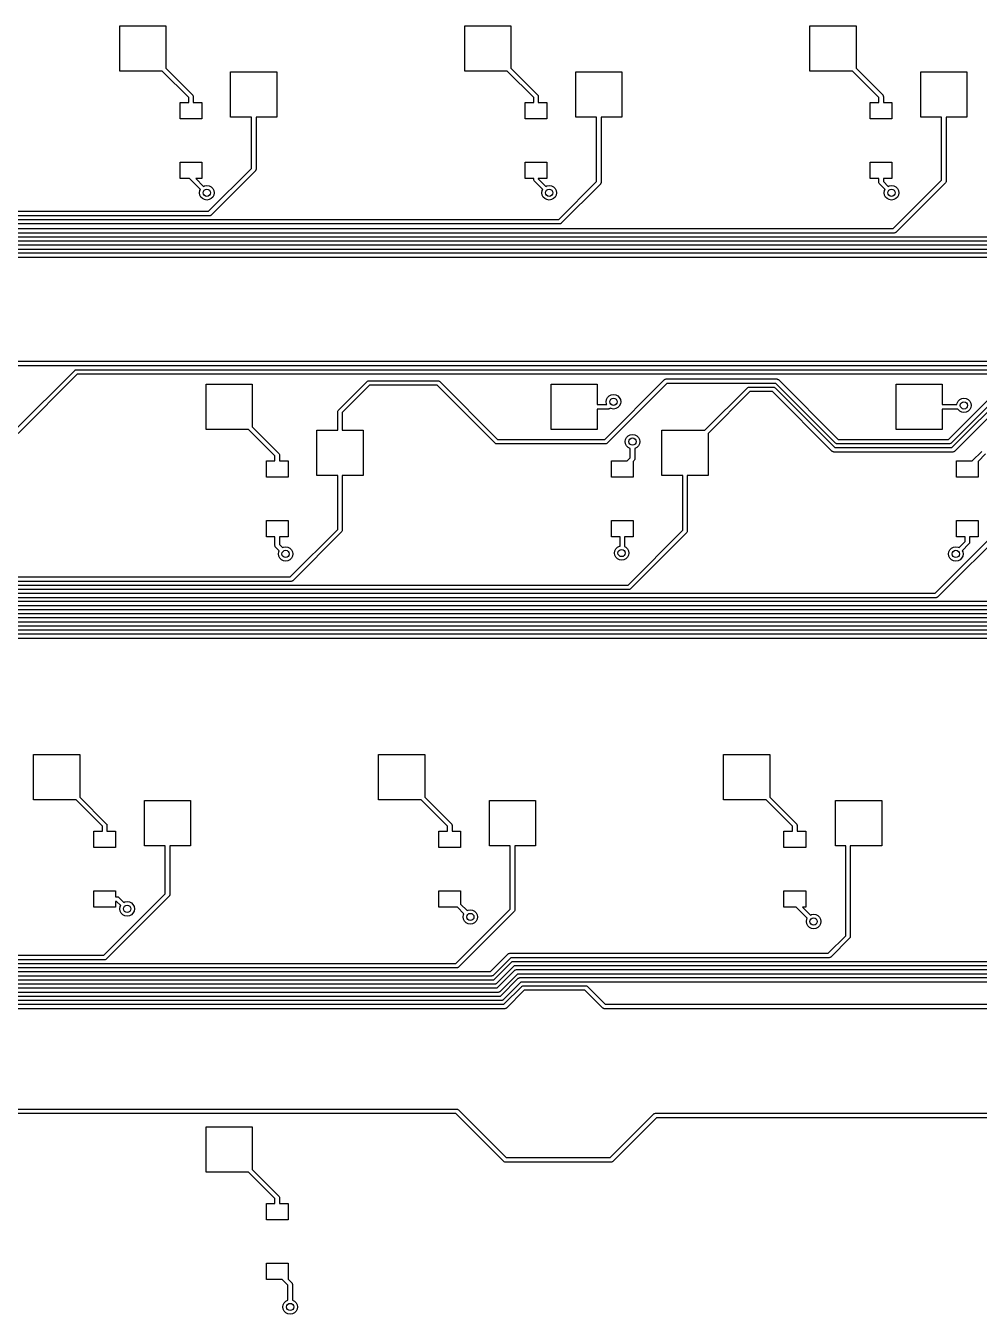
# Model space of a CAD drawing. Extents: x -27 to 355, y -108 to 35.
# Drawn here: x 47 to 99.6, y -105.2 to -34.1 of the extents above; entities that cross this region are included whole.
import ezdxf

# ---------------------------------------------------------------- set-up
doc = ezdxf.new("R2010")
doc.units = 0
doc.layers.add('BLACK', color=7, linetype='CONTINUOUS')

msp = doc.modelspace()

# ---------------------------------------------------------------- linework, layer by layer
at = {"layer": 'BLACK', "linetype": 'CONTINUOUS'}
for p, q in [((52.192, -36.5833), (52.192, -34.0833)), ((52.192, -34.0833), (54.742, -34.0833)), ((54.742, -34.0833), (54.742, -36.4315)), ((71.242, -36.5833), (71.242, -34.0833)), ((71.242, -34.0833), (73.792, -34.0833)), ((73.792, -34.0833), (73.792, -36.4315)), ((90.292, -36.5833), (90.292, -34.0833)), ((90.292, -34.0833), (92.842, -34.0833)), ((92.842, -34.0833), (92.842, -36.4315)), ((54.5402, -36.5833), (52.192, -36.5833)), ((56, -38.0431), (54.5402, -36.5833)), ((54.742, -36.4315), (56.2134, -37.9029)), ((58.315, -39.1233), (58.315, -36.6233)), ((58.315, -36.6233), (60.865, -36.6233)), ((60.865, -36.6233), (60.865, -39.1233)), ((73.5902, -36.5833), (71.242, -36.5833)), ((75.05, -38.0431), (73.5902, -36.5833)), ((73.792, -36.4315), (75.2634, -37.9029)), ((77.365, -39.1233), (77.365, -36.6233)), ((77.365, -36.6233), (79.915, -36.6233)), ((79.915, -36.6233), (79.915, -39.1233)), ((92.6402, -36.5833), (90.292, -36.5833)), ((94.1, -38.0431), (92.6402, -36.5833)), ((92.842, -36.4315), (94.3134, -37.9029)), ((96.415, -39.1233), (96.415, -36.6233)), ((96.415, -36.6233), (98.965, -36.6233)), ((98.965, -36.6233), (98.965, -39.1233)), ((55.525, -39.2133), (55.525, -38.3133)), ((55.525, -38.3133), (56, -38.3133)), ((56, -38.3133), (56, -38.0431)), ((56.2134, -37.9029), (56.2267, -37.9207)), ((56.2267, -37.9207), (56.2302, -37.9238)), ((56.2302, -37.9238), (56.231, -37.9265)), ((56.231, -37.9265), (56.2349, -37.9317)), ((56.2349, -37.9317), (56.2413, -37.9618)), ((56.2413, -37.9618), (56.25, -37.9913)), ((56.25, -37.9913), (56.25, -38.3133)), ((56.25, -38.3133), (56.725, -38.3133)), ((56.725, -38.3133), (56.725, -39.2133)), ((74.575, -39.2133), (74.575, -38.3133)), ((74.575, -38.3133), (75.05, -38.3133)), ((75.05, -38.3133), (75.05, -38.0431)), ((75.2634, -37.9029), (75.2767, -37.9207)), ((75.2767, -37.9207), (75.2802, -37.9238)), ((75.2802, -37.9238), (75.281, -37.9265)), ((75.281, -37.9265), (75.2849, -37.9317)), ((75.2849, -37.9317), (75.2913, -37.9618)), ((75.2913, -37.9618), (75.3, -37.9913)), ((75.3, -37.9913), (75.3, -38.3133)), ((75.3, -38.3133), (75.775, -38.3133)), ((75.775, -38.3133), (75.775, -39.2133)), ((93.625, -39.2133), (93.625, -38.3133)), ((93.625, -38.3133), (94.1, -38.3133)), ((94.1, -38.3133), (94.1, -38.0431)), ((94.3134, -37.9029), (94.3267, -37.9207)), ((94.3267, -37.9207), (94.3302, -37.9238)), ((94.3302, -37.9238), (94.331, -37.9265)), ((94.331, -37.9265), (94.3349, -37.9317)), ((94.3349, -37.9317), (94.3413, -37.9618)), ((94.3413, -37.9618), (94.35, -37.9913)), ((94.35, -37.9913), (94.35, -38.3133)), ((94.35, -38.3133), (94.825, -38.3133)), ((94.825, -38.3133), (94.825, -39.2133)), ((56.725, -39.2133), (55.525, -39.2133)), ((59.465, -39.1233), (58.315, -39.1233)), ((59.465, -41.959), (59.465, -39.1233)), ((60.865, -39.1233), (59.715, -39.1233)), ((59.715, -39.1233), (59.715, -42.0108)), ((75.775, -39.2133), (74.575, -39.2133)), ((78.515, -39.1233), (77.365, -39.1233)), ((78.515, -42.6871), (78.515, -39.1233)), ((79.915, -39.1233), (78.765, -39.1233)), ((78.765, -39.1233), (78.765, -42.7389)), ((94.825, -39.2133), (93.625, -39.2133)), ((97.565, -39.1233), (96.415, -39.1233)), ((97.565, -42.609), (97.565, -39.1233)), ((98.965, -39.1233), (97.815, -39.1233)), ((97.815, -39.1233), (97.815, -42.6608)), ((55.525, -42.5133), (55.525, -41.6133)), ((55.525, -41.6133), (56.725, -41.6133)), ((56.725, -41.6133), (56.725, -42.5133)), ((74.575, -42.5133), (74.575, -41.6133)), ((74.575, -41.6133), (75.775, -41.6133)), ((75.775, -41.6133), (75.775, -42.5133)), ((93.625, -42.5133), (93.625, -41.6133)), ((93.625, -41.6133), (94.825, -41.6133)), ((94.825, -41.6133), (94.825, -42.5133)), ((56.0359, -42.5133), (55.525, -42.5133)), ((56.0366, -42.5142), (56.0359, -42.5133)), ((56.6466, -43.1242), (56.0366, -42.5142)), ((56.725, -42.5133), (56.3893, -42.5133)), ((56.3893, -42.5133), (56.8234, -42.9474)), ((57.0992, -44.3248), (59.465, -41.959)), ((59.6784, -42.0992), (57.2393, -44.5382)), ((59.6931, -42.0722), (59.6784, -42.0992)), ((59.7099, -42.0463), (59.6931, -42.0722)), ((59.7108, -42.0399), (59.7099, -42.0463)), ((59.7121, -42.0374), (59.7108, -42.0399)), ((59.715, -42.0108), (59.7118, -42.0328)), ((59.7118, -42.0328), (59.7121, -42.0374)), ((75.05, -42.5133), (74.575, -42.5133)), ((75.05, -42.5758), (75.05, -42.5133)), ((75.0587, -42.6053), (75.05, -42.5758)), ((75.0651, -42.6354), (75.0587, -42.6053)), ((75.069, -42.6406), (75.0651, -42.6354)), ((75.0698, -42.6433), (75.069, -42.6406)), ((75.0733, -42.6464), (75.0698, -42.6433)), ((75.0866, -42.6642), (75.0733, -42.6464)), ((75.5466, -43.1242), (75.0866, -42.6642)), ((75.775, -42.5133), (75.3, -42.5133)), ((75.3, -42.5133), (75.3, -42.524)), ((75.3, -42.524), (75.7234, -42.9474)), ((94.1, -42.5133), (93.625, -42.5133)), ((94.1, -42.7258), (94.1, -42.5133)), ((94.825, -42.5133), (94.35, -42.5133)), ((94.35, -42.5133), (94.35, -42.674)), ((94.8982, -45.2758), (97.565, -42.609)), ((97.815, -42.6608), (97.8118, -42.6828)), ((56.6, -43.3008), (56.6196, -43.1772)), ((56.6196, -43.4244), (56.6, -43.3008)), ((56.6196, -43.1772), (56.6466, -43.1242)), ((56.8234, -42.9474), (56.8764, -42.9204)), ((56.8764, -42.9204), (57, -42.9008)), ((57, -42.9008), (57.1236, -42.9204)), ((57.1236, -42.9204), (57.2351, -42.9772)), ((57.2351, -42.9772), (57.3236, -43.0657)), ((57.3236, -43.0657), (57.3804, -43.1772)), ((57.3804, -43.1772), (57.4, -43.3008)), ((57.4, -43.3008), (57.3804, -43.4244)), ((75.5, -43.3008), (75.5196, -43.1772)), ((75.5196, -43.4244), (75.5, -43.3008)), ((75.5196, -43.1772), (75.5466, -43.1242)), ((75.7234, -42.9474), (75.7764, -42.9204)), ((75.7764, -42.9204), (75.9, -42.9008)), ((75.9, -42.9008), (76.0236, -42.9204)), ((76.0236, -42.9204), (76.1351, -42.9772)), ((76.1351, -42.9772), (76.2236, -43.0657)), ((76.2236, -43.0657), (76.2804, -43.1772)), ((76.2804, -43.1772), (76.3, -43.3008)), ((76.3, -43.3008), (76.2804, -43.4244)), ((76.4277, -44.7744), (78.515, -42.6871)), ((78.7284, -42.8273), (76.5679, -44.9877)), ((78.7432, -42.8002), (78.7284, -42.8273)), ((78.7599, -42.7744), (78.7432, -42.8002)), ((78.7608, -42.768), (78.7599, -42.7744)), ((78.7621, -42.7655), (78.7608, -42.768)), ((78.765, -42.7389), (78.7618, -42.7609)), ((78.7618, -42.7609), (78.7621, -42.7655)), ((94.1087, -42.7553), (94.1, -42.7258)), ((94.1151, -42.7854), (94.1087, -42.7553)), ((94.119, -42.7906), (94.1151, -42.7854)), ((94.1198, -42.7933), (94.119, -42.7906)), ((94.1233, -42.7964), (94.1198, -42.7933)), ((94.1366, -42.8142), (94.1233, -42.7964)), ((94.4466, -43.1242), (94.1366, -42.8142)), ((94.35, -42.674), (94.6234, -42.9474)), ((94.4, -43.3008), (94.4196, -43.1772)), ((94.4196, -43.4244), (94.4, -43.3008)), ((94.4196, -43.1772), (94.4466, -43.1242)), ((94.6234, -42.9474), (94.6764, -42.9204)), ((94.6764, -42.9204), (94.8, -42.9008)), ((94.8, -42.9008), (94.9236, -42.9204)), ((94.9236, -42.9204), (95.0351, -42.9772)), ((95.0351, -42.9772), (95.1236, -43.0657)), ((97.7784, -42.7492), (95.0384, -45.4892)), ((95.1236, -43.0657), (95.1804, -43.1772)), ((95.1804, -43.1772), (95.2, -43.3008)), ((95.2, -43.3008), (95.1804, -43.4244)), ((97.7932, -42.7222), (97.7784, -42.7492)), ((97.8099, -42.6963), (97.7932, -42.7222)), ((97.8108, -42.6899), (97.8099, -42.6963)), ((97.8121, -42.6874), (97.8108, -42.6899)), ((97.8118, -42.6828), (97.8121, -42.6874)), ((56.6764, -43.5359), (56.6196, -43.4244)), ((56.7649, -43.6244), (56.6764, -43.5359)), ((56.8764, -43.6812), (56.7649, -43.6244)), ((57, -43.7008), (56.8764, -43.6812)), ((57.1236, -43.6812), (57, -43.7008)), ((57.2351, -43.6244), (57.1236, -43.6812)), ((57.3236, -43.5359), (57.2351, -43.6244)), ((57.3804, -43.4244), (57.3236, -43.5359)), ((75.5764, -43.5359), (75.5196, -43.4244)), ((75.6649, -43.6244), (75.5764, -43.5359)), ((75.7764, -43.6812), (75.6649, -43.6244)), ((75.9, -43.7008), (75.7764, -43.6812)), ((76.0236, -43.6812), (75.9, -43.7008)), ((76.1351, -43.6244), (76.0236, -43.6812)), ((76.2236, -43.5359), (76.1351, -43.6244)), ((76.2804, -43.4244), (76.2236, -43.5359)), ((94.4764, -43.5359), (94.4196, -43.4244)), ((94.5649, -43.6244), (94.4764, -43.5359)), ((94.6764, -43.6812), (94.5649, -43.6244)), ((94.8, -43.7008), (94.6764, -43.6812)), ((94.9236, -43.6812), (94.8, -43.7008)), ((95.0351, -43.6244), (94.9236, -43.6812)), ((95.1236, -43.5359), (95.0351, -43.6244)), ((95.1804, -43.4244), (95.1236, -43.5359)), ((-5.55682, -44.7744), (76.4277, -44.7744)), ((57.151, -44.5748), (-5.4224, -44.5748)), ((-5.37062, -44.3248), (57.0992, -44.3248)), ((57.1805, -44.5662), (57.151, -44.5748)), ((57.2106, -44.5597), (57.1805, -44.5662)), ((57.2158, -44.5558), (57.2106, -44.5597)), ((57.2185, -44.555), (57.2158, -44.5558)), ((57.2215, -44.5515), (57.2185, -44.555)), ((57.2393, -44.5382), (57.2215, -44.5515)), ((-5.8, -45.2758), (94.8982, -45.2758)), ((76.4795, -45.0244), (-5.60859, -45.0244)), ((76.5091, -45.0157), (76.4795, -45.0244)), ((76.5392, -45.0092), (76.5091, -45.0157)), ((76.5443, -45.0053), (76.5392, -45.0092)), ((76.547, -45.0045), (76.5443, -45.0053)), ((76.5501, -45.0011), (76.547, -45.0045)), ((76.5679, -44.9877), (76.5501, -45.0011)), ((95.0096, -45.5107), (94.9795, -45.5171)), ((95.0148, -45.5068), (95.0096, -45.5107)), ((95.0175, -45.506), (95.0148, -45.5068)), ((95.0206, -45.5025), (95.0175, -45.506)), ((95.0384, -45.4892), (95.0206, -45.5025)), ((94.95, -45.5258), (-5.74822, -45.5258)), ((-5.6138, -45.7253), (112.999, -45.7253)), ((113.05, -45.9753), (-5.56202, -45.9753)), ((-5.4276, -46.1748), (131.999, -46.1748)), ((94.9795, -45.5171), (94.95, -45.5258)), ((132.051, -46.4248), (-5.37583, -46.4248)), ((-5.24141, -46.6244), (150.4, -46.6244)), ((150.451, -46.8744), (-5.18963, -46.8744)), ((31.1917, -52.5941), (174.469, -52.5941)), ((174.417, -52.8441), (31.2434, -52.8441)), ((46.4007, -56.4083), (49.7065, -53.1025)), ((49.8467, -53.3159), (46.5775, -56.5851)), ((49.7065, -53.1025), (49.7243, -53.0892)), ((49.7243, -53.0892), (49.7273, -53.0857)), ((49.7273, -53.0857), (49.73, -53.0849)), ((49.73, -53.0849), (49.7352, -53.0811)), ((49.7352, -53.0811), (49.7653, -53.0746)), ((49.7653, -53.0746), (49.7949, -53.0659)), ((49.7949, -53.0659), (108.041, -53.0659)), ((108.008, -53.3159), (49.8467, -53.3159)), ((56.9545, -56.3683), (56.9545, -53.8683)), ((56.9545, -53.8683), (59.5045, -53.8683)), ((59.5045, -53.8683), (59.5045, -56.2165)), ((64.2641, -55.2949), (65.8451, -53.7139)), ((65.9853, -53.9273), (64.4775, -55.4351)), ((65.8451, -53.7139), (65.8629, -53.7006)), ((65.8629, -53.7006), (65.866, -53.6971)), ((65.866, -53.6971), (65.8687, -53.6963)), ((65.8687, -53.6963), (65.8738, -53.6925)), ((65.8738, -53.6925), (65.9039, -53.686)), ((65.9039, -53.686), (65.9335, -53.6773)), ((65.9335, -53.6773), (69.7665, -53.6773)), ((69.7147, -53.9273), (65.9853, -53.9273)), ((72.9116, -57.1242), (69.7147, -53.9273)), ((69.7665, -53.6773), (69.7885, -53.6805)), ((69.7885, -53.6805), (69.7931, -53.6802)), ((69.7931, -53.6802), (69.7956, -53.6815)), ((69.7956, -53.6815), (69.802, -53.6825)), ((69.802, -53.6825), (69.8279, -53.6992)), ((69.8279, -53.6992), (69.8549, -53.7139)), ((69.8549, -53.7139), (73.0518, -56.9108)), ((76.0045, -56.3683), (76.0045, -53.8683)), ((76.0045, -53.8683), (78.5545, -53.8683)), ((78.5545, -53.8683), (78.5545, -54.9933)), ((78.9662, -56.9108), (82.2624, -53.6146)), ((82.4026, -53.828), (79.1064, -57.1242)), ((82.2624, -53.6146), (82.2803, -53.6013)), ((82.2803, -53.6013), (82.2833, -53.5978)), ((82.2833, -53.5978), (82.286, -53.597)), ((82.286, -53.597), (82.2912, -53.5931)), ((82.2912, -53.5931), (82.3213, -53.5867)), ((82.3213, -53.5867), (82.3508, -53.578)), ((82.3508, -53.578), (88.4672, -53.578)), ((88.4154, -53.828), (82.4026, -53.828)), ((86.8627, -54.0508), (86.8657, -54.0473)), ((86.8657, -54.0473), (86.8685, -54.0465)), ((86.8685, -54.0465), (86.8736, -54.0427)), ((86.8736, -54.0427), (86.9037, -54.0362)), ((86.9037, -54.0362), (86.9333, -54.0275)), ((86.9333, -54.0275), (88.281, -54.0275)), ((88.281, -54.0275), (88.303, -54.0307)), ((88.303, -54.0307), (88.3076, -54.0304)), ((88.3076, -54.0304), (88.3101, -54.0317)), ((88.3101, -54.0317), (88.3165, -54.0327)), ((88.3165, -54.0327), (88.3424, -54.0494)), ((91.7116, -57.1242), (88.4154, -53.828)), ((88.4672, -53.578), (88.4892, -53.5812)), ((88.4892, -53.5812), (88.4938, -53.5809)), ((88.4938, -53.5809), (88.4963, -53.5822)), ((88.4963, -53.5822), (88.5027, -53.5831)), ((88.5027, -53.5831), (88.5286, -53.5998)), ((88.5286, -53.5998), (88.5556, -53.6146)), ((88.5556, -53.6146), (91.8518, -56.9108)), ((95.0545, -56.3683), (95.0545, -53.8683)), ((95.0545, -53.8683), (97.6045, -53.8683)), ((97.6045, -53.8683), (97.6045, -54.9933)), ((97.9482, -56.9108), (101.307, -53.5521)), ((101.447, -53.7654), (98.0884, -57.1242)), ((98.1344, -57.3603), (101.493, -54.0016)), ((79.05, -54.8358), (79.0696, -54.7122)), ((79.0696, -54.7122), (79.1264, -54.6007)), ((79.1264, -54.6007), (79.2149, -54.5122)), ((79.2149, -54.5122), (79.3264, -54.4554)), ((79.3264, -54.4554), (79.45, -54.4358)), ((79.45, -54.4358), (79.5736, -54.4554)), ((79.5736, -54.4554), (79.6851, -54.5122)), ((79.6851, -54.5122), (79.7736, -54.6007)), ((79.7736, -54.6007), (79.8304, -54.7122)), ((79.8304, -54.7122), (79.85, -54.8358)), ((84.5007, -56.4083), (86.8449, -54.0641)), ((86.9851, -54.2775), (84.6775, -56.5851)), ((86.8449, -54.0641), (86.8627, -54.0508)), ((88.2292, -54.2775), (86.9851, -54.2775)), ((91.5254, -57.5737), (88.2292, -54.2775)), ((88.3424, -54.0494), (88.3694, -54.0641)), ((88.3694, -54.0641), (91.6656, -57.3603)), ((101.633, -54.215), (98.2746, -57.5737)), ((98.4764, -54.8007), (98.5649, -54.7122)), ((98.5649, -54.7122), (98.6764, -54.6554)), ((98.6764, -54.6554), (98.8, -54.6358)), ((98.8, -54.6358), (98.9236, -54.6554)), ((98.9236, -54.6554), (99.0351, -54.7122)), ((99.0351, -54.7122), (99.1236, -54.8007)), ((64.2275, -55.3833), (64.2307, -55.3613)), ((64.2275, -56.4083), (64.2275, -55.3833)), ((64.2304, -55.3567), (64.2317, -55.3542)), ((64.2307, -55.3613), (64.2304, -55.3567)), ((64.2317, -55.3542), (64.2326, -55.3478)), ((64.2326, -55.3478), (64.2493, -55.3219)), ((64.2493, -55.3219), (64.2641, -55.2949)), ((64.4775, -55.4351), (64.4775, -56.4083)), ((78.5545, -54.9933), (79.0868, -54.9933)), ((79.1675, -55.2433), (78.5545, -55.2433)), ((78.5545, -55.2433), (78.5545, -56.3683)), ((79.0696, -54.9594), (79.05, -54.8358)), ((79.0868, -54.9933), (79.0696, -54.9594)), ((79.197, -55.2346), (79.1675, -55.2433)), ((79.2271, -55.2282), (79.197, -55.2346)), ((79.2323, -55.2243), (79.2271, -55.2282)), ((79.235, -55.2235), (79.2323, -55.2243)), ((79.2381, -55.22), (79.235, -55.2235)), ((79.2559, -55.2067), (79.2381, -55.22)), ((79.2734, -55.1892), (79.2559, -55.2067)), ((79.3264, -55.2162), (79.2734, -55.1892)), ((79.45, -55.2358), (79.3264, -55.2162)), ((79.5736, -55.2162), (79.45, -55.2358)), ((79.6851, -55.1594), (79.5736, -55.2162)), ((79.7736, -55.0709), (79.6851, -55.1594)), ((79.8304, -54.9594), (79.7736, -55.0709)), ((79.85, -54.8358), (79.8304, -54.9594)), ((97.6045, -54.9933), (98.4067, -54.9933)), ((98.4623, -55.2433), (97.6045, -55.2433)), ((97.6045, -55.2433), (97.6045, -56.3683)), ((98.4067, -54.9933), (98.4196, -54.9122)), ((98.4196, -54.9122), (98.4764, -54.8007)), ((98.4764, -55.2709), (98.4623, -55.2433)), ((98.5649, -55.3594), (98.4764, -55.2709)), ((98.6764, -55.4162), (98.5649, -55.3594)), ((98.8, -55.4358), (98.6764, -55.4162)), ((98.9236, -55.4162), (98.8, -55.4358)), ((99.0351, -55.3594), (98.9236, -55.4162)), ((99.1236, -55.2709), (99.0351, -55.3594)), ((99.1236, -54.8007), (99.1804, -54.9122)), ((99.1804, -55.1594), (99.1236, -55.2709)), ((99.1804, -54.9122), (99.2, -55.0358)), ((99.2, -55.0358), (99.1804, -55.1594)), ((59.3027, -56.3683), (56.9545, -56.3683)), ((60.7625, -57.8281), (59.3027, -56.3683)), ((59.5045, -56.2165), (60.9759, -57.6879)), ((63.0775, -58.9083), (63.0775, -56.4083)), ((63.0775, -56.4083), (64.2275, -56.4083)), ((64.4775, -56.4083), (65.6275, -56.4083)), ((65.6275, -56.4083), (65.6275, -58.9083)), ((78.5545, -56.3683), (76.0045, -56.3683)), ((80.1196, -56.9122), (80.1764, -56.8007)), ((80.1764, -56.8007), (80.2649, -56.7122)), ((80.2649, -56.7122), (80.3764, -56.6554)), ((80.3764, -56.6554), (80.5, -56.6358)), ((80.5, -56.6358), (80.6236, -56.6554)), ((80.6236, -56.6554), (80.7351, -56.7122)), ((80.7351, -56.7122), (80.8236, -56.8007)), ((80.8236, -56.8007), (80.8804, -56.9122)), ((82.1275, -58.9083), (82.1275, -56.4083)), ((82.1275, -56.4083), (84.5007, -56.4083)), ((84.6775, -56.5851), (84.6775, -58.9083)), ((97.6045, -56.3683), (95.0545, -56.3683)), ((72.9386, -57.139), (72.9116, -57.1242)), ((72.9645, -57.1557), (72.9386, -57.139)), ((72.9709, -57.1566), (72.9645, -57.1557)), ((72.9734, -57.1579), (72.9709, -57.1566)), ((72.978, -57.1576), (72.9734, -57.1579)), ((73, -57.1608), (72.978, -57.1576)), ((79.018, -57.1608), (73, -57.1608)), ((73.0518, -56.9108), (78.9662, -56.9108)), ((79.0476, -57.1521), (79.018, -57.1608)), ((79.0777, -57.1457), (79.0476, -57.1521)), ((79.0828, -57.1418), (79.0777, -57.1457)), ((79.0855, -57.141), (79.0828, -57.1418)), ((79.0886, -57.1375), (79.0855, -57.141)), ((79.1064, -57.1242), (79.0886, -57.1375)), ((80.1, -57.0358), (80.1196, -56.9122)), ((80.1196, -57.1594), (80.1, -57.0358)), ((80.1764, -57.2709), (80.1196, -57.1594)), ((80.2649, -57.3594), (80.1764, -57.2709)), ((80.375, -57.4155), (80.2649, -57.3594)), ((80.375, -57.934), (80.375, -57.4155)), ((80.7351, -57.3594), (80.625, -57.4155)), ((80.625, -57.4155), (80.625, -57.9858)), ((80.8236, -57.2709), (80.7351, -57.3594)), ((80.8804, -57.1594), (80.8236, -57.2709)), ((80.8804, -56.9122), (80.9, -57.0358)), ((80.9, -57.0358), (80.8804, -57.1594)), ((91.5524, -57.5885), (91.5254, -57.5737)), ((91.5783, -57.6052), (91.5524, -57.5885)), ((91.6656, -57.3603), (98.1344, -57.3603)), ((91.7386, -57.139), (91.7116, -57.1242)), ((91.7645, -57.1557), (91.7386, -57.139)), ((91.7709, -57.1566), (91.7645, -57.1557)), ((91.7734, -57.1579), (91.7709, -57.1566)), ((91.778, -57.1576), (91.7734, -57.1579)), ((91.8, -57.1608), (91.778, -57.1576)), ((98, -57.1608), (91.8, -57.1608)), ((91.8518, -56.9108), (97.9482, -56.9108)), ((98.0295, -57.1521), (98, -57.1608)), ((98.0596, -57.1457), (98.0295, -57.1521)), ((98.0648, -57.1418), (98.0596, -57.1457)), ((98.0675, -57.141), (98.0648, -57.1418)), ((98.0706, -57.1375), (98.0675, -57.141)), ((98.0884, -57.1242), (98.0706, -57.1375)), ((98.2157, -57.6017), (98.1862, -57.6103)), ((98.2458, -57.5952), (98.2157, -57.6017)), ((98.251, -57.5913), (98.2458, -57.5952)), ((98.2537, -57.5905), (98.251, -57.5913)), ((98.2567, -57.587), (98.2537, -57.5905)), ((98.2746, -57.5737), (98.2567, -57.587)), ((99.2607, -58.0983), (99.7823, -57.5768)), ((60.2875, -58.9983), (60.2875, -58.0983)), ((60.2875, -58.0983), (60.7625, -58.0983)), ((60.7625, -58.0983), (60.7625, -57.8281)), ((60.9759, -57.6879), (60.9892, -57.7057)), ((60.9892, -57.7057), (60.9927, -57.7088)), ((60.9927, -57.7088), (60.9935, -57.7115)), ((60.9935, -57.7115), (60.9974, -57.7167)), ((60.9974, -57.7167), (61.0038, -57.7468)), ((61.0038, -57.7468), (61.0125, -57.7763)), ((61.0125, -57.7763), (61.0125, -58.0983)), ((61.0125, -58.0983), (61.4875, -58.0983)), ((61.4875, -58.0983), (61.4875, -58.9983)), ((79.3375, -58.9983), (79.3375, -58.0983)), ((79.3375, -58.0983), (80.2107, -58.0983)), ((80.2107, -58.0983), (80.375, -57.934)), ((80.5884, -58.0742), (80.5375, -58.1251)), ((80.5375, -58.1251), (80.5375, -58.9983)), ((80.6032, -58.0472), (80.5884, -58.0742)), ((80.6199, -58.0213), (80.6032, -58.0472)), ((80.6208, -58.0149), (80.6199, -58.0213)), ((80.6221, -58.0124), (80.6208, -58.0149)), ((80.625, -57.9858), (80.6218, -58.0078)), ((80.6218, -58.0078), (80.6221, -58.0124)), ((91.5847, -57.6061), (91.5783, -57.6052)), ((91.5872, -57.6075), (91.5847, -57.6061)), ((91.5918, -57.6071), (91.5872, -57.6075)), ((91.6138, -57.6103), (91.5918, -57.6071)), ((98.1862, -57.6103), (91.6138, -57.6103)), ((98.3875, -58.9983), (98.3875, -58.0983)), ((98.3875, -58.0983), (99.2607, -58.0983)), ((99.9936, -57.719), (99.5875, -58.1251)), ((99.5875, -58.1251), (99.5875, -58.9983)), ((61.4875, -58.9983), (60.2875, -58.9983)), ((64.2275, -58.9083), (63.0775, -58.9083)), ((64.2275, -61.8815), (64.2275, -58.9083)), ((65.6275, -58.9083), (64.4775, -58.9083)), ((64.4775, -58.9083), (64.4775, -61.9333)), ((80.5375, -58.9983), (79.3375, -58.9983)), ((83.2775, -58.9083), (82.1275, -58.9083)), ((83.2775, -61.9315), (83.2775, -58.9083)), ((84.6775, -58.9083), (83.5275, -58.9083)), ((83.5275, -58.9083), (83.5275, -61.9833)), ((99.5875, -58.9983), (98.3875, -58.9983)), ((97.2078, -65.4012), (102.328, -60.2815)), ((102.541, -60.4217), (97.348, -65.6146)), ((60.2875, -62.2983), (60.2875, -61.3983)), ((60.2875, -61.3983), (61.4875, -61.3983)), ((61.4875, -61.3983), (61.4875, -62.2983)), ((79.3375, -62.2983), (79.3375, -61.3983)), ((79.3375, -61.3983), (80.5375, -61.3983)), ((80.5375, -61.3983), (80.5375, -62.2983)), ((98.3875, -62.2983), (98.3875, -61.3983)), ((98.3875, -61.3983), (99.5875, -61.3983)), ((99.5875, -61.3983), (99.5875, -62.2983)), ((60.7625, -62.2983), (60.2875, -62.2983)), ((60.7625, -62.7733), (60.7625, -62.2983)), ((61.4875, -62.2983), (61.0125, -62.2983)), ((61.0125, -62.2983), (61.0125, -62.7215)), ((61.6069, -64.5021), (64.2275, -61.8815)), ((64.4409, -62.0217), (61.747, -64.7155)), ((64.4557, -61.9947), (64.4409, -62.0217)), ((64.4724, -61.9688), (64.4557, -61.9947)), ((64.4733, -61.9624), (64.4724, -61.9688)), ((64.4746, -61.9599), (64.4733, -61.9624)), ((64.4775, -61.9333), (64.4743, -61.9553)), ((64.4743, -61.9553), (64.4746, -61.9599)), ((79.8125, -62.2983), (79.3375, -62.2983)), ((79.8125, -62.7997), (79.8125, -62.2983)), ((80.5375, -62.2983), (80.0625, -62.2983)), ((80.0625, -62.2983), (80.0625, -62.8252)), ((80.2574, -64.9517), (83.2775, -61.9315)), ((83.4909, -62.0717), (80.3975, -65.165)), ((83.5057, -62.0447), (83.4909, -62.0717)), ((83.5224, -62.0188), (83.5057, -62.0447)), ((83.5233, -62.0124), (83.5224, -62.0188)), ((83.5246, -62.0099), (83.5233, -62.0124)), ((83.5275, -61.9833), (83.5243, -62.0053)), ((83.5243, -62.0053), (83.5246, -62.0099)), ((98.8625, -62.2983), (98.3875, -62.2983)), ((98.5266, -62.8824), (98.8625, -62.5465)), ((98.8625, -62.5465), (98.8625, -62.2983)), ((99.5875, -62.2983), (99.1125, -62.2983)), ((99.1125, -62.2983), (99.1125, -62.5983)), ((60.7712, -62.8028), (60.7625, -62.7733)), ((60.7776, -62.8329), (60.7712, -62.8028)), ((60.7815, -62.8381), (60.7776, -62.8329)), ((60.7823, -62.8408), (60.7815, -62.8381)), ((60.7858, -62.8439), (60.7823, -62.8408)), ((60.7991, -62.8617), (60.7858, -62.8439)), ((60.9966, -63.0592), (60.7991, -62.8617)), ((60.95, -63.2358), (60.9696, -63.1122)), ((60.9696, -63.3594), (60.95, -63.2358)), ((60.9696, -63.1122), (60.9966, -63.0592)), ((61.0125, -62.7215), (61.1734, -62.8824)), ((61.1734, -62.8824), (61.2264, -62.8554)), ((61.2264, -62.8554), (61.35, -62.8358)), ((61.35, -62.8358), (61.4736, -62.8554)), ((61.4736, -62.8554), (61.5851, -62.9122)), ((61.5851, -62.9122), (61.6736, -63.0007)), ((61.6736, -63.0007), (61.7304, -63.1122)), ((61.7304, -63.1122), (61.75, -63.2358)), ((61.75, -63.2358), (61.7304, -63.3594)), ((79.5, -63.1858), (79.5196, -63.0622)), ((79.5196, -63.3094), (79.5, -63.1858)), ((79.5196, -63.0622), (79.5764, -62.9507)), ((79.5764, -62.9507), (79.6649, -62.8622)), ((79.6649, -62.8622), (79.7764, -62.8054)), ((79.7764, -62.8054), (79.8125, -62.7997)), ((80.0625, -62.8252), (80.1351, -62.8622)), ((80.1351, -62.8622), (80.2236, -62.9507)), ((80.2236, -62.9507), (80.2804, -63.0622)), ((80.2804, -63.0622), (80.3, -63.1858)), ((80.3, -63.1858), (80.2804, -63.3094)), ((97.95, -63.2358), (97.9696, -63.1122)), ((97.9696, -63.3594), (97.95, -63.2358)), ((97.9696, -63.1122), (98.0264, -63.0007)), ((98.0264, -63.0007), (98.1149, -62.9122)), ((98.1149, -62.9122), (98.2264, -62.8554)), ((98.2264, -62.8554), (98.35, -62.8358)), ((98.35, -62.8358), (98.4736, -62.8554)), ((98.4736, -62.8554), (98.5266, -62.8824)), ((99.0759, -62.6867), (98.7034, -63.0592)), ((98.7034, -63.0592), (98.7304, -63.1122)), ((98.7304, -63.1122), (98.75, -63.2358)), ((98.75, -63.2358), (98.7304, -63.3594)), ((99.0907, -62.6597), (99.0759, -62.6867)), ((99.1074, -62.6338), (99.0907, -62.6597)), ((99.1083, -62.6274), (99.1074, -62.6338)), ((99.1096, -62.6249), (99.1083, -62.6274)), ((99.1125, -62.5983), (99.1093, -62.6203)), ((99.1093, -62.6203), (99.1096, -62.6249)), ((61.0264, -63.4709), (60.9696, -63.3594)), ((61.1149, -63.5594), (61.0264, -63.4709)), ((61.2264, -63.6162), (61.1149, -63.5594)), ((61.35, -63.6358), (61.2264, -63.6162)), ((61.4736, -63.6162), (61.35, -63.6358)), ((61.5851, -63.5594), (61.4736, -63.6162)), ((61.6736, -63.4709), (61.5851, -63.5594)), ((61.7304, -63.3594), (61.6736, -63.4709)), ((79.5764, -63.4209), (79.5196, -63.3094)), ((79.6649, -63.5094), (79.5764, -63.4209)), ((79.7764, -63.5662), (79.6649, -63.5094)), ((79.9, -63.5858), (79.7764, -63.5662)), ((80.0236, -63.5662), (79.9, -63.5858)), ((80.1351, -63.5094), (80.0236, -63.5662)), ((80.2236, -63.4209), (80.1351, -63.5094)), ((80.2804, -63.3094), (80.2236, -63.4209)), ((98.0264, -63.4709), (97.9696, -63.3594)), ((98.1149, -63.5594), (98.0264, -63.4709)), ((98.2264, -63.6162), (98.1149, -63.5594)), ((98.35, -63.6358), (98.2264, -63.6162)), ((98.4736, -63.6162), (98.35, -63.6358)), ((98.5851, -63.5594), (98.4736, -63.6162)), ((98.6736, -63.4709), (98.5851, -63.5594)), ((98.7304, -63.3594), (98.6736, -63.4709)), ((23.3514, -64.5021), (61.6069, -64.5021)), ((61.747, -64.7155), (61.7292, -64.7288)), ((20.7732, -65.4012), (97.2078, -65.4012)), ((80.3091, -65.2017), (20.9076, -65.2017)), ((20.9594, -64.9517), (80.2574, -64.9517)), ((61.6587, -64.7521), (23.2996, -64.7521)), ((61.6882, -64.7435), (61.6587, -64.7521)), ((61.7183, -64.737), (61.6882, -64.7435)), ((61.7235, -64.7331), (61.7183, -64.737)), ((61.7262, -64.7323), (61.7235, -64.7331)), ((61.7292, -64.7288), (61.7262, -64.7323)), ((80.3387, -65.193), (80.3091, -65.2017)), ((80.3688, -65.1865), (80.3387, -65.193)), ((80.374, -65.1826), (80.3688, -65.1865)), ((80.3767, -65.1818), (80.374, -65.1826)), ((80.3797, -65.1784), (80.3767, -65.1818)), ((80.3975, -65.165), (80.3797, -65.1784)), ((126.31, -66.1007), (20.5352, -66.1007)), ((20.587, -65.8507), (119.208, -65.8507)), ((97.2596, -65.6512), (20.7214, -65.6512)), ((97.2892, -65.6425), (97.2596, -65.6512)), ((97.3193, -65.636), (97.2892, -65.6425)), ((97.3244, -65.6322), (97.3193, -65.636)), ((97.3271, -65.6314), (97.3244, -65.6322)), ((97.3302, -65.6279), (97.3271, -65.6314)), ((97.348, -65.6146), (97.3302, -65.6279)), ((20.2146, -66.7497), (143.659, -66.7497)), ((141.011, -66.5502), (20.349, -66.5502)), ((20.4008, -66.3002), (136.159, -66.3002)), ((239.169, -67.4493), (19.4385, -67.4493)), ((19.4902, -67.1993), (239.117, -67.1993)), ((143.711, -66.9997), (20.1628, -66.9997)), ((239.355, -67.8988), (9.28798, -67.8988)), ((9.33976, -67.6488), (239.303, -67.6488)), ((47.4295, -76.8053), (47.4295, -74.3053)), ((47.4295, -74.3053), (49.9795, -74.3053)), ((49.9795, -74.3053), (49.9795, -76.6535)), ((66.4795, -76.8053), (66.4795, -74.3053)), ((66.4795, -74.3053), (69.0295, -74.3053)), ((69.0295, -74.3053), (69.0295, -76.6535)), ((85.5295, -76.8053), (85.5295, -74.3053)), ((85.5295, -74.3053), (88.0795, -74.3053)), ((88.0795, -74.3053), (88.0795, -76.6535)), ((49.7777, -76.8053), (47.4295, -76.8053)), ((51.2375, -78.2651), (49.7777, -76.8053)), ((49.9795, -76.6535), (51.4509, -78.1249)), ((68.8277, -76.8053), (66.4795, -76.8053)), ((70.2875, -78.2651), (68.8277, -76.8053)), ((69.0295, -76.6535), (70.5009, -78.1249)), ((87.8777, -76.8053), (85.5295, -76.8053)), ((89.3375, -78.2651), (87.8777, -76.8053)), ((88.0795, -76.6535), (89.5509, -78.1249)), ((53.5525, -79.3453), (53.5525, -76.8453)), ((53.5525, -76.8453), (56.1025, -76.8453)), ((56.1025, -76.8453), (56.1025, -79.3453)), ((72.6025, -79.3453), (72.6025, -76.8453)), ((72.6025, -76.8453), (75.1525, -76.8453)), ((75.1525, -76.8453), (75.1525, -79.3453)), ((91.7153, -79.3453), (91.7153, -76.8453)), ((91.7153, -76.8453), (94.2653, -76.8453)), ((94.2653, -76.8453), (94.2653, -79.3453)), ((51.4509, -78.1249), (51.4642, -78.1427)), ((51.4642, -78.1427), (51.4677, -78.1458)), ((51.4677, -78.1458), (51.4685, -78.1485)), ((51.4685, -78.1485), (51.4724, -78.1537)), ((51.4724, -78.1537), (51.4788, -78.1838)), ((51.4788, -78.1838), (51.4875, -78.2133)), ((51.4875, -78.2133), (51.4875, -78.5353)), ((70.5009, -78.1249), (70.5142, -78.1427)), ((70.5142, -78.1427), (70.5177, -78.1458)), ((70.5177, -78.1458), (70.5185, -78.1485)), ((70.5185, -78.1485), (70.5224, -78.1537)), ((70.5224, -78.1537), (70.5288, -78.1838)), ((70.5288, -78.1838), (70.5375, -78.2133)), ((70.5375, -78.2133), (70.5375, -78.5353)), ((89.5509, -78.1249), (89.5642, -78.1427)), ((89.5642, -78.1427), (89.5677, -78.1458)), ((89.5677, -78.1458), (89.5685, -78.1485)), ((89.5685, -78.1485), (89.5724, -78.1537)), ((89.5724, -78.1537), (89.5788, -78.1838)), ((89.5788, -78.1838), (89.5875, -78.2133)), ((89.5875, -78.2133), (89.5875, -78.5353)), ((50.7625, -79.4353), (50.7625, -78.5353)), ((50.7625, -78.5353), (51.2375, -78.5353)), ((51.2375, -78.5353), (51.2375, -78.2651)), ((51.4875, -78.5353), (51.9625, -78.5353)), ((51.9625, -78.5353), (51.9625, -79.4353)), ((69.8125, -79.4353), (69.8125, -78.5353)), ((69.8125, -78.5353), (70.2875, -78.5353)), ((70.2875, -78.5353), (70.2875, -78.2651)), ((70.5375, -78.5353), (71.0125, -78.5353)), ((71.0125, -78.5353), (71.0125, -79.4353)), ((88.8625, -79.4353), (88.8625, -78.5353)), ((88.8625, -78.5353), (89.3375, -78.5353)), ((89.3375, -78.5353), (89.3375, -78.2651)), ((89.5875, -78.5353), (90.0625, -78.5353)), ((90.0625, -78.5353), (90.0625, -79.4353)), ((51.9625, -79.4353), (50.7625, -79.4353)), ((54.7025, -79.3453), (53.5525, -79.3453)), ((54.7025, -81.9935), (54.7025, -79.3453)), ((56.1025, -79.3453), (54.9525, -79.3453)), ((54.9525, -79.3453), (54.9525, -82.0453)), ((71.0125, -79.4353), (69.8125, -79.4353)), ((73.7525, -79.3453), (72.6025, -79.3453)), ((73.7525, -82.8339), (73.7525, -79.3453)), ((75.1525, -79.3453), (74.0025, -79.3453)), ((74.0025, -79.3453), (74.0025, -82.8857)), ((90.0625, -79.4353), (88.8625, -79.4353)), ((92.275, -79.3453), (91.7153, -79.3453)), ((92.275, -84.3109), (92.275, -79.3453)), ((94.2653, -79.3453), (92.525, -79.3453)), ((92.525, -79.3453), (92.525, -84.3627)), ((50.7625, -82.7353), (50.7625, -81.8353)), ((50.7625, -81.8353), (51.9625, -81.8353)), ((51.3074, -85.3887), (54.7025, -81.9935)), ((54.9159, -82.1337), (51.4475, -85.602)), ((51.9625, -81.8353), (51.9625, -82.1603)), ((51.9625, -82.1603), (52.0625, -82.1603)), ((52.0107, -82.4103), (51.9625, -82.4103)), ((51.9625, -82.4103), (51.9625, -82.7353)), ((52.2466, -82.6462), (52.0107, -82.4103)), ((52.0625, -82.1603), (52.0845, -82.1635)), ((52.0845, -82.1635), (52.0891, -82.1632)), ((52.0891, -82.1632), (52.0916, -82.1645)), ((52.0916, -82.1645), (52.098, -82.1654)), ((52.098, -82.1654), (52.1239, -82.1821)), ((52.1239, -82.1821), (52.1509, -82.1969)), ((52.1509, -82.1969), (52.4234, -82.4694)), ((52.4234, -82.4694), (52.4764, -82.4424)), ((52.4764, -82.4424), (52.6, -82.4228)), ((52.6, -82.4228), (52.7236, -82.4424)), ((52.7236, -82.4424), (52.8351, -82.4992)), ((54.9307, -82.1067), (54.9159, -82.1337)), ((54.9474, -82.0808), (54.9307, -82.1067)), ((54.9483, -82.0744), (54.9474, -82.0808)), ((54.9496, -82.0719), (54.9483, -82.0744)), ((54.9525, -82.0453), (54.9493, -82.0673)), ((54.9493, -82.0673), (54.9496, -82.0719)), ((69.8125, -82.7353), (69.8125, -81.8353)), ((69.8125, -81.8353), (71.0125, -81.8353)), ((71.0125, -81.8353), (71.0125, -82.5585)), ((88.8625, -82.7353), (88.8625, -81.8353)), ((88.8625, -81.8353), (90.0625, -81.8353)), ((90.0625, -81.8353), (90.0625, -82.7353)), ((51.9625, -82.7353), (50.7625, -82.7353)), ((52.2, -82.8228), (52.2196, -82.6992)), ((52.2196, -82.9464), (52.2, -82.8228)), ((52.2196, -82.6992), (52.2466, -82.6462)), ((52.2764, -83.0579), (52.2196, -82.9464)), ((52.3649, -83.1464), (52.2764, -83.0579)), ((52.4764, -83.2032), (52.3649, -83.1464)), ((52.6, -83.2228), (52.4764, -83.2032)), ((52.7236, -83.2032), (52.6, -83.2228)), ((52.8351, -83.1464), (52.7236, -83.2032)), ((52.8351, -82.4992), (52.9236, -82.5877)), ((52.9236, -83.0579), (52.8351, -83.1464)), ((52.9236, -82.5877), (52.9804, -82.6992)), ((52.9804, -82.9464), (52.9236, -83.0579)), ((52.9804, -82.6992), (53, -82.8228)), ((53, -82.8228), (52.9804, -82.9464)), ((70.8357, -82.7353), (69.8125, -82.7353)), ((70.7482, -85.8382), (73.7525, -82.8339)), ((71.1966, -83.0962), (70.8357, -82.7353)), ((73.9659, -82.9741), (70.8884, -86.0516)), ((71.0125, -82.5585), (71.3734, -82.9194)), ((71.15, -83.2728), (71.1696, -83.1492)), ((71.1696, -83.1492), (71.1966, -83.0962)), ((71.3734, -82.9194), (71.4264, -82.8924)), ((71.4264, -82.8924), (71.55, -82.8728)), ((71.55, -82.8728), (71.6736, -82.8924)), ((71.6736, -82.8924), (71.7851, -82.9492)), ((71.7851, -82.9492), (71.8736, -83.0377)), ((71.8736, -83.0377), (71.9304, -83.1492)), ((71.9304, -83.1492), (71.95, -83.2728)), ((73.9807, -82.947), (73.9659, -82.9741)), ((73.9974, -82.9212), (73.9807, -82.947)), ((73.9983, -82.9148), (73.9974, -82.9212)), ((73.9996, -82.9123), (73.9983, -82.9148)), ((74.0025, -82.8857), (73.9993, -82.9077)), ((73.9993, -82.9077), (73.9996, -82.9123)), ((89.5357, -82.7353), (88.8625, -82.7353)), ((90.1466, -83.3462), (89.5357, -82.7353)), ((90.0625, -82.7353), (89.8893, -82.7353)), ((89.8893, -82.7353), (90.3234, -83.1694)), ((90.3234, -83.1694), (90.3764, -83.1424)), ((90.3764, -83.1424), (90.5, -83.1228)), ((90.5, -83.1228), (90.6236, -83.1424)), ((90.6236, -83.1424), (90.7351, -83.1992)), ((90.7351, -83.1992), (90.8236, -83.2877)), ((71.1696, -83.3964), (71.15, -83.2728)), ((71.2264, -83.5079), (71.1696, -83.3964)), ((71.3149, -83.5964), (71.2264, -83.5079)), ((71.4264, -83.6532), (71.3149, -83.5964)), ((71.55, -83.6728), (71.4264, -83.6532)), ((71.6736, -83.6532), (71.55, -83.6728)), ((71.7851, -83.5964), (71.6736, -83.6532)), ((71.8736, -83.5079), (71.7851, -83.5964)), ((71.9304, -83.3964), (71.8736, -83.5079)), ((71.95, -83.2728), (71.9304, -83.3964)), ((90.1, -83.5228), (90.1196, -83.3992)), ((90.1196, -83.6464), (90.1, -83.5228)), ((90.1196, -83.3992), (90.1466, -83.3462)), ((90.1764, -83.7579), (90.1196, -83.6464)), ((90.2649, -83.8464), (90.1764, -83.7579)), ((90.3764, -83.9032), (90.2649, -83.8464)), ((90.5, -83.9228), (90.3764, -83.9032)), ((90.6236, -83.9032), (90.5, -83.9228)), ((90.7351, -83.8464), (90.6236, -83.9032)), ((90.8236, -83.7579), (90.7351, -83.8464)), ((90.8236, -83.2877), (90.8804, -83.3992)), ((90.8804, -83.6464), (90.8236, -83.7579)), ((90.8804, -83.3992), (90.9, -83.5228)), ((90.9, -83.5228), (90.8804, -83.6464)), ((91.3116, -85.2743), (92.275, -84.3109)), ((92.4884, -84.4511), (91.4518, -85.4877)), ((92.5032, -84.4241), (92.4884, -84.4511)), ((92.5199, -84.3982), (92.5032, -84.4241)), ((92.5208, -84.3918), (92.5199, -84.3982)), ((92.5221, -84.3893), (92.5208, -84.3918)), ((92.525, -84.3627), (92.5218, -84.3847)), ((92.5218, -84.3847), (92.5221, -84.3893)), ((72.6607, -86.2877), (73.6375, -85.3109)), ((73.6375, -85.3109), (73.6553, -85.2976)), ((73.6553, -85.2976), (73.6584, -85.2941)), ((73.6584, -85.2941), (73.6611, -85.2933)), ((73.6611, -85.2933), (73.6662, -85.2895)), ((73.6662, -85.2895), (73.6964, -85.283)), ((73.6964, -85.283), (73.7259, -85.2743)), ((73.7259, -85.2743), (91.3116, -85.2743)), ((28.3104, -85.8382), (70.7482, -85.8382)), ((51.3591, -85.6387), (28.4448, -85.6387)), ((28.4966, -85.3887), (51.3074, -85.3887)), ((51.3887, -85.63), (51.3591, -85.6387)), ((51.4188, -85.6235), (51.3887, -85.63)), ((51.424, -85.6196), (51.4188, -85.6235)), ((51.4267, -85.6188), (51.424, -85.6196)), ((51.4297, -85.6154), (51.4267, -85.6188)), ((51.4475, -85.602), (51.4297, -85.6154)), ((73.7777, -85.5243), (72.8009, -86.5011)), ((72.8469, -86.7372), (73.8237, -85.7605)), ((73.9639, -85.9738), (72.9871, -86.9506)), ((91.3634, -85.5243), (73.7777, -85.5243)), ((73.8237, -85.7605), (73.8415, -85.7471)), ((73.8415, -85.7471), (73.8446, -85.7437)), ((73.8446, -85.7437), (73.8473, -85.7429)), ((73.8473, -85.7429), (73.8524, -85.739)), ((73.8524, -85.739), (73.8825, -85.7325)), ((73.8825, -85.7325), (73.9121, -85.7238)), ((73.9121, -85.7238), (109.962, -85.7238)), ((110.013, -85.9738), (73.9639, -85.9738)), ((91.3929, -85.5157), (91.3634, -85.5243)), ((91.423, -85.5092), (91.3929, -85.5157)), ((91.4282, -85.5053), (91.423, -85.5092)), ((91.4309, -85.5045), (91.4282, -85.5053)), ((91.4339, -85.501), (91.4309, -85.5045)), ((91.4518, -85.4877), (91.4339, -85.501)), ((27.938, -86.7372), (72.8469, -86.7372)), ((72.7125, -86.5377), (28.0724, -86.5377)), ((28.1242, -86.2877), (72.6607, -86.2877)), ((70.8, -86.0882), (28.2586, -86.0882)), ((70.8295, -86.0795), (70.8, -86.0882)), ((70.8596, -86.073), (70.8295, -86.0795)), ((70.8648, -86.0692), (70.8596, -86.073)), ((70.8675, -86.0684), (70.8648, -86.0692)), ((70.8706, -86.0649), (70.8675, -86.0684)), ((70.8884, -86.0516), (70.8706, -86.0649)), ((72.7421, -86.529), (72.7125, -86.5377)), ((72.7722, -86.5226), (72.7421, -86.529)), ((72.7773, -86.5187), (72.7722, -86.5226)), ((72.78, -86.5179), (72.7773, -86.5187)), ((72.7831, -86.5144), (72.78, -86.5179)), ((72.8009, -86.5011), (72.7831, -86.5144)), ((73.0331, -87.1867), (74.0099, -86.21)), ((74.1501, -86.4234), (73.1733, -87.4001)), ((73.2193, -87.6363), (74.1961, -86.6595)), ((74.0099, -86.21), (74.0277, -86.1967)), ((74.0277, -86.1967), (74.0308, -86.1932)), ((74.0308, -86.1932), (74.0335, -86.1924)), ((74.0335, -86.1924), (74.0386, -86.1885)), ((74.0386, -86.1885), (74.0687, -86.182)), ((74.0687, -86.182), (74.0983, -86.1734)), ((74.0983, -86.1734), (128.512, -86.1734)), ((128.563, -86.4234), (74.1501, -86.4234)), ((74.1961, -86.6595), (74.2139, -86.6462)), ((74.2139, -86.6462), (74.217, -86.6427)), ((74.217, -86.6427), (74.2197, -86.6419)), ((74.2197, -86.6419), (74.2248, -86.638)), ((74.2248, -86.638), (74.2549, -86.6315)), ((74.2549, -86.6315), (74.2845, -86.6229)), ((74.2845, -86.6229), (147.312, -86.6229)), ((73.0849, -87.4367), (27.7, -87.4367)), ((27.7518, -87.1867), (73.0331, -87.1867)), ((72.8987, -86.9872), (27.8862, -86.9872)), ((72.9283, -86.9786), (72.8987, -86.9872)), ((72.9584, -86.9721), (72.9283, -86.9786)), ((72.9635, -86.9682), (72.9584, -86.9721)), ((72.9662, -86.9674), (72.9635, -86.9682)), ((72.9693, -86.9639), (72.9662, -86.9674)), ((72.9871, -86.9506), (72.9693, -86.9639)), ((73.1145, -87.4281), (73.0849, -87.4367)), ((73.1446, -87.4216), (73.1145, -87.4281)), ((73.1497, -87.4177), (73.1446, -87.4216)), ((73.1524, -87.4169), (73.1497, -87.4177)), ((73.1555, -87.4134), (73.1524, -87.4169)), ((73.1733, -87.4001), (73.1555, -87.4134)), ((74.3363, -86.8729), (73.3595, -87.8496)), ((73.4055, -88.0858), (74.3823, -87.109)), ((74.5225, -87.3224), (73.5457, -88.2992)), ((147.363, -86.8729), (74.3363, -86.8729)), ((74.3823, -87.109), (74.4001, -87.0957)), ((74.4001, -87.0957), (74.4032, -87.0922)), ((74.4032, -87.0922), (74.4059, -87.0914)), ((74.4059, -87.0914), (74.411, -87.0875)), ((74.411, -87.0875), (74.4411, -87.0811)), ((74.4411, -87.0811), (74.4707, -87.0724)), ((74.4707, -87.0724), (77.9293, -87.0724)), ((77.8775, -87.3224), (74.5225, -87.3224)), ((78.8543, -88.2992), (77.8775, -87.3224)), ((77.9293, -87.0724), (77.9513, -87.0756)), ((77.9513, -87.0756), (77.9559, -87.0753)), ((77.9559, -87.0753), (77.9584, -87.0766)), ((77.9584, -87.0766), (77.9648, -87.0775)), ((77.9648, -87.0775), (77.9907, -87.0942)), ((77.9907, -87.0942), (78.0177, -87.109)), ((78.0177, -87.109), (78.9945, -88.0858)), ((27.3794, -88.0858), (73.4055, -88.0858)), ((73.2711, -87.8863), (27.5138, -87.8863)), ((27.5656, -87.6363), (73.2193, -87.6363)), ((73.3007, -87.8776), (73.2711, -87.8863)), ((73.3308, -87.8711), (73.3007, -87.8776)), ((73.3359, -87.8672), (73.3308, -87.8711)), ((73.3386, -87.8664), (73.3359, -87.8672)), ((73.3417, -87.863), (73.3386, -87.8664)), ((73.3595, -87.8496), (73.3417, -87.863)), ((78.9945, -88.0858), (165.848, -88.0858)), ((73.4573, -88.3358), (27.3276, -88.3358)), ((73.4869, -88.3271), (73.4573, -88.3358)), ((73.5169, -88.3206), (73.4869, -88.3271)), ((73.5221, -88.3168), (73.5169, -88.3206)), ((73.5248, -88.316), (73.5221, -88.3168)), ((73.5279, -88.3125), (73.5248, -88.316)), ((73.5457, -88.2992), (73.5279, -88.3125)), ((78.8813, -88.3139), (78.8543, -88.2992)), ((78.9072, -88.3306), (78.8813, -88.3139)), ((78.9136, -88.3316), (78.9072, -88.3306)), ((78.9161, -88.3329), (78.9136, -88.3316)), ((78.9207, -88.3326), (78.9161, -88.3329)), ((78.9427, -88.3358), (78.9207, -88.3326)), ((165.9, -88.3358), (78.9427, -88.3358)), ((28.3, -93.875), (70.8, -93.875)), ((70.7482, -94.125), (28.3518, -94.125)), ((73.3937, -96.7704), (70.7482, -94.125)), ((70.8, -93.875), (70.822, -93.8782)), ((70.822, -93.8782), (70.8266, -93.8779)), ((70.8266, -93.8779), (70.8291, -93.8792)), ((70.8291, -93.8792), (70.8355, -93.8801)), ((70.8355, -93.8801), (70.8614, -93.8968)), ((70.8614, -93.8968), (70.8884, -93.9116)), ((70.8884, -93.9116), (73.5338, -96.5571)), ((79.2662, -96.5571), (81.6808, -94.1424)), ((81.821, -94.3558), (79.4063, -96.7704)), ((81.6808, -94.1424), (81.6987, -94.1291)), ((81.6987, -94.1291), (81.7017, -94.1256)), ((81.7017, -94.1256), (81.7044, -94.1248)), ((81.7044, -94.1248), (81.7096, -94.1209)), ((81.7096, -94.1209), (81.7397, -94.1144)), ((81.7397, -94.1144), (81.7692, -94.1058)), ((81.7692, -94.1058), (185.431, -94.1058)), ((185.379, -94.3558), (81.821, -94.3558)), ((56.9545, -97.3553), (56.9545, -94.8553)), ((56.9545, -94.8553), (59.5045, -94.8553)), ((59.5045, -94.8553), (59.5045, -97.2035)), ((73.5338, -96.5571), (79.2662, -96.5571)), ((59.3027, -97.3553), (56.9545, -97.3553)), ((60.7625, -98.8151), (59.3027, -97.3553)), ((59.5045, -97.2035), (60.9759, -98.6749)), ((73.4207, -96.7852), (73.3937, -96.7704)), ((73.4466, -96.8019), (73.4207, -96.7852)), ((73.453, -96.8028), (73.4466, -96.8019)), ((73.4554, -96.8042), (73.453, -96.8028)), ((73.46, -96.8039), (73.4554, -96.8042)), ((73.4821, -96.8071), (73.46, -96.8039)), ((79.3179, -96.8071), (73.4821, -96.8071)), ((79.3475, -96.7984), (79.3179, -96.8071)), ((79.3776, -96.7919), (79.3475, -96.7984)), ((79.3828, -96.788), (79.3776, -96.7919)), ((79.3855, -96.7872), (79.3828, -96.788)), ((79.3885, -96.7838), (79.3855, -96.7872)), ((79.4063, -96.7704), (79.3885, -96.7838)), ((60.7625, -99.0853), (60.7625, -98.8151)), ((60.9759, -98.6749), (60.9892, -98.6927)), ((60.9892, -98.6927), (60.9927, -98.6958)), ((60.9927, -98.6958), (60.9935, -98.6985)), ((60.9935, -98.6985), (60.9974, -98.7037)), ((60.9974, -98.7037), (61.0038, -98.7338)), ((61.0038, -98.7338), (61.0125, -98.7633)), ((61.0125, -98.7633), (61.0125, -99.0853)), ((60.2875, -99.9853), (60.2875, -99.0853)), ((60.2875, -99.0853), (60.7625, -99.0853)), ((61.0125, -99.0853), (61.4875, -99.0853)), ((61.4875, -99.0853), (61.4875, -99.9853)), ((61.4875, -99.9853), (60.2875, -99.9853)), ((60.2875, -103.285), (60.2875, -102.385)), ((60.2875, -102.385), (61.4875, -102.385)), ((61.4875, -102.385), (61.4875, -103.259)), ((61.1607, -103.285), (60.2875, -103.285)), ((61.475, -103.6), (61.1607, -103.285)), ((61.475, -104.42), (61.475, -103.6)), ((61.4875, -103.259), (61.6884, -103.459)), ((61.6884, -103.459), (61.7017, -103.477)), ((61.7017, -103.477), (61.7052, -103.48)), ((61.7052, -103.48), (61.706, -103.483)), ((61.706, -103.483), (61.7099, -103.488)), ((61.7099, -103.488), (61.7163, -103.518)), ((61.7163, -103.518), (61.725, -103.548)), ((61.725, -103.548), (61.725, -104.42)), ((61.2764, -104.565), (61.3649, -104.476)), ((61.3649, -104.476), (61.475, -104.42)), ((61.725, -104.42), (61.8351, -104.476)), ((61.8351, -104.476), (61.9236, -104.565)), ((61.2, -104.8), (61.2196, -104.676)), ((61.2196, -104.924), (61.2, -104.8)), ((61.2196, -104.676), (61.2764, -104.565)), ((61.2764, -105.035), (61.2196, -104.924)), ((61.3649, -105.124), (61.2764, -105.035)), ((61.4764, -105.18), (61.3649, -105.124)), ((61.6, -105.2), (61.4764, -105.18)), ((61.7236, -105.18), (61.6, -105.2)), ((61.8351, -105.124), (61.7236, -105.18)), ((61.9236, -105.035), (61.8351, -105.124)), ((61.9236, -104.565), (61.9804, -104.676)), ((61.9804, -104.924), (61.9236, -105.035)), ((61.9804, -104.676), (62, -104.8)), ((62, -104.8), (61.9804, -104.924))]:
    msp.add_line(p, q, dxfattribs=at)
at = {"layer": 'BLACK'}
for centre in [(57, -43.3008), (75.9, -43.3008), (94.8, -43.3008), (79.45, -54.8358), (98.8, -55.0358), (80.5, -57.0358), (61.35, -63.2358), (79.9, -63.1858), (98.35, -63.2358), (52.6, -82.8228), (71.55, -83.2728), (90.5, -83.5228), (61.6, -104.8)]:
    msp.add_circle(centre, 0.2, dxfattribs=at)

doc.saveas('drawing.dxf')
